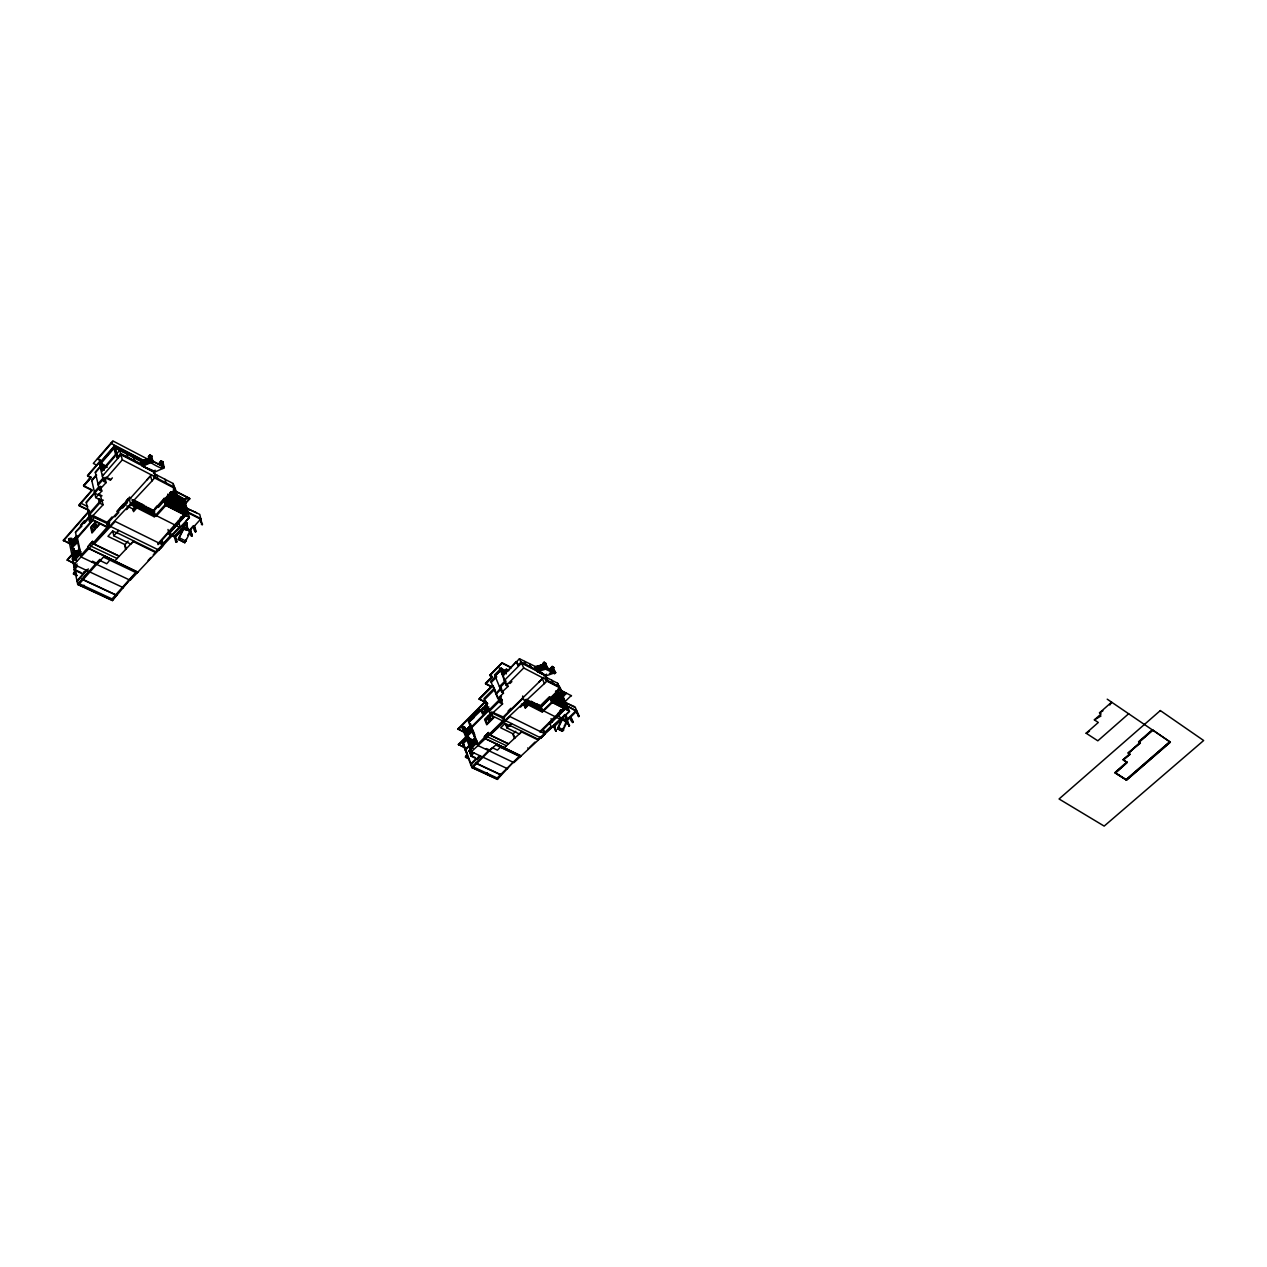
<?xml version="1.0" encoding="UTF-8"?>
<svg xmlns="http://www.w3.org/2000/svg" width="1267" height="1267" viewBox="0 0 1267 1267"><rect width="100%" height="100%" fill="white"/><g stroke="black" fill="none" stroke-linecap="round" stroke-linejoin="round"><path stroke-width="1.5" d="M160.608 463.389L161.178 462.645L161.875 465.242M552.032 668.897L548.294 669.578M544.351 664.811L542.672 663.655L544.129 662.198L545.808 663.354L543.955 664.652M535.181 667.234L544.129 664.446L535.355 667.186M150.029 458.211L141.144 461.631L150.139 458.084L150.757 456.532L148.033 458.749L149.031 461.663M536.21 666.933L519.454 658.761L503.3 675.438M562.469 719.339L567.173 721.699L562.5 731.312L557.797 728.968L562.469 719.339L561.946 718.136M184.048 528.371L190.446 531.602L184.824 542.735L178.394 539.536L184.048 528.371L183.699 527.104L186.993 523.683M470.722 747.926L468.964 751.299L470.532 747.847M471.419 746.501C483.804 731.661 469.724 754.894 470.295 743.048M471.482 746.168L470.279 745.329M68.576 538.776L74.785 568.677L73.834 564.163M76.115 558.937L75.149 558.351M467.111 753.802L465.448 756.953L469.123 759.107M1109.813 705.022L1111.618 702.156L1099.503 712.878L1101.102 713.939L1094.371 719.878L1098.299 722.475L1086.12 733.213L1097.824 740.815L1128.691 713.717M187.991 529.147L186.297 522.59L182.527 527.024M174.45 536.955L187.041 522.97L177.206 535.102M566.982 719.767L564.243 715.221C567.283 713.036 569.2 727.701 564.702 714.54M566.935 720.163L569.105 726.118L565.24 714.81L553.631 726.229M174.213 487.985L173.468 488.983L174.798 493.782L176.572 493.433L175.796 494.304L174.244 488.112L153.972 477.627M116.58 594.429L112.415 600.59L77.746 584.53L95.611 563.878L99.792 559.412L100.822 559.919M559.539 687.601L558.858 688.424L561.598 693.366L562.326 692.653L559.856 687.015L546.79 680.252M171.409 535.276L175.21 537.335L187.041 522.97M161.273 547.502L163.237 545.143L162.398 541.88M112.985 441.518L97.638 459.208L100.822 460.84L87.613 476.075L91.05 477.817L83.717 486.259L92.158 490.487L78.902 505.707L89.529 510.728M100.727 465.781L95.247 472.1L99.38 489.87L101.788 491.073L95.722 497.598L101.708 500.576L99.428 503.015L103.023 504.82L89.925 518.884L107.933 527.706L107.41 523.635L89.102 515.178L100.727 501.906M99.38 489.87L106.111 482.616L103.577 481.333L99.301 463.231L114.236 446.032L144.85 461.996M99.444 463.849L113.808 447.299L144.438 463.247M100.822 463.579L115.17 447.045L144.881 462.534M95.389 472.686L100.869 466.399M96.45 474.666L91.699 480.114L95.722 497.598M91.842 480.716L96.577 475.268M115.107 456.294L102.516 470.754L101.724 470.358L115.566 454.441L113.65 446.697L123.216 451.67M102.516 470.754L100.679 462.978L115.028 446.443L117.926 458.147L117.134 457.735L120.745 453.586L142.379 464.625L150.805 461.093M102.358 476.154L121.03 454.726L154.099 471.91L142.49 465.828M97.987 483.899L103.514 477.564M98.256 485.039L103.783 478.72M99.19 486.465L94.423 491.944L95.801 491.675M103.577 481.333L122.313 459.858L119.747 450.292L116.548 453.982L117.451 457.609L120.65 453.934L140.447 464.229M95.247 491.754L86.188 502.144L89.925 518.884M86.314 502.746L99.57 487.494M112.367 477.881L110.324 480.209L105.684 477.849L106.27 477.184L110.91 479.544M70.018 543.986L63.35 540.28L89.228 510.696M63.461 540.851L89.355 511.25M99.222 502.16L88.848 514.038L89.64 514.418M80.423 525.251L84.303 520.816M103.023 504.82L102.009 500.433L103.371 500.18M71.918 539.204L70.097 538.332L68.798 539.821L70.619 540.676M184.253 498.976L189.401 517.459L130.184 580.27L80.74 556.815L75.466 532.203L90.717 514.782M81.832 526.201L75.466 532.203M84.351 523.319L90.638 516.144M76.78 536.068L71.11 542.07L76.701 536.02M71.364 542.007L76.749 535.878M91.652 518.947L89.403 521.513L88.468 517.348M142.68 464.292L142.379 461.267L141.587 461.489L142.379 464.625M144.786 463.579L143.979 460.459L143.836 463.912L142.157 464.799M144.01 460.634L145.135 463.421M76.685 537.873L93.584 518.599M146.829 462.503L145.167 464.324L144.232 460.412L145.008 460L145.816 463.12L143.963 463.817M145.04 460.174L146.544 463.706L148.556 461.742M146.434 459.573C143.757 459.351 147.637 463.073 145.341 463.215M149.823 455.55L152.008 456.057L149.918 454.964L148.35 456.738L150.535 458.211M76.844 538.633L92.776 520.468M148.445 457.118L149.918 454.964M148.904 457.039L150.076 455.692L151.47 460.919C170.174 468.885 165.613 472.258 150.298 462.265L148.904 457.039L150.472 457.846M142.411 464.846L141.888 465.575L141.065 461.172L149.554 458.211M71.886 545.697L77.287 539.631M142.442 465.322L141.065 461.172L142.078 461.6M143.709 463.849L143.06 464.324L142.252 461.204M150.456 461.061L151.28 461.473L149.839 456.706L151.011 462.027M142.205 465.749L144.058 463.706M148.952 458.401L145.705 459.699L146.133 462.803M150.029 456.801L150.884 461.917M71.871 546.742L77.255 540.597M145.087 463.247L143.789 464.941L142.838 461.014L144.09 463.88M145.816 463.12L147.526 462.202M148.461 461.853L149.253 461.441M149.3 458.258L149.633 461.473L148.825 458.337M78.19 541.896L72.076 547.708L73.898 548.563L72.599 550.052L80.692 553.901M150.615 461.806L151.802 460.459L163.332 466.731M150.298 462.265L151.882 460.507M141.175 461.822L142.617 466.288L150.884 462.598L152.072 461.236L150.757 456.532M151.866 463.073L153.038 461.742L151.644 456.516M73.201 552.903L67.072 559.871L74.215 563.752M96.799 526.565L98.683 524.411M67.199 560.442L75.767 550.686M98.921 524.395L96.656 526.977L95.611 522.384M99.618 524.316L96.213 528.196L94.914 522.447M79.583 549.118L73.914 555.342L79.298 548.975M107.695 523.319L109.706 522.733M72.472 559.396L78.617 552.428M161.669 464.039L159.484 462.582L161.052 460.808L163.221 462.265L161.052 460.808M74.705 559.095L80.439 552.998L75.022 559.238L74.294 555.073L75.165 558.81M107.141 522.479L112.05 516.888M116.944 511.33L123.168 504.282M126.257 500.75L128.395 498.343M159.594 462.962L161.147 461.188M110.197 519.502L106.903 523.239L107.933 527.706M117.372 511.345L129.06 498.058L130.453 503.696L154.986 515.922L154.21 516.746L130.644 504.709M160.054 462.867L161.416 461.315M80.185 554.233L74.753 560.41L70.097 538.332M107.077 524.015L150.599 475.869L151.945 481.001L73.977 564.496L123.469 587.761M159.373 464.435L159.927 464.055M151.945 481.001L155.461 477.025L153.972 470.532M155.192 470.231L154.004 471.577L147.384 468.141M142.617 466.288L154.194 472.306L162.477 468.647C164.995 466.113 159.119 456.722 163.665 467.301M88.262 546.346L92.507 541.532L92.998 543.686L119.193 556.292M163.807 468.014L162.414 462.645M164.187 467.571L162.968 462.138M80.55 555.912L88.262 547.154M114.869 516.873L118.75 512.47M122.63 508.067L127.365 502.666M93.061 543.163L109.263 524.791M77.065 563.958L74.975 567.236M162.905 466.905L161.733 468.236L163.681 467.301M162.081 468.252L163.158 467.032L161.891 462.376M86.14 570.213L82.767 574.014L74.151 569.976L75.117 567.964M74.151 569.976L77.525 566.159M75.624 571.053L73.534 574.141L77.002 575.772M73.534 574.141L75.751 571.639L74.975 571.274M117.783 533.486L112.684 530.984L107.948 536.337L124.958 544.62L126.225 548.849M146.814 510.015L138.61 505.802L133.558 511.646L132.892 508.97L136.123 505.311M133.209 510.268L137.026 505.945M114.759 560.996L133.7 540.898L130.849 544.113L113.808 535.783L118.686 530.398M83.733 572.019L82.767 574.014M86.9 569.564L76.97 580.793L77.746 581.141M77.129 581.569L88.31 568.931M110.118 558.779L109.184 559.792M154.685 508.669L157.124 505.913M173.991 487.098L173.231 483.566L153.592 473.383M174.244 488.112L173.468 488.983L174.498 489.505L164.536 500.56L165.819 505.485L155.968 516.413L153.56 510.427L163.348 499.404M108.994 561.202L106.745 563.752L100.03 560.552L79.457 583.77L112.05 598.911L134.777 573.523M171.726 496.537C158.343 515.621 168.733 492.61 173.104 497.329L171.33 497.678L169.984 492.752L170.76 491.881L174.862 503.585M169.018 494.193L164.251 499.546L165.819 505.485L163.506 500.053L153.75 511.187L153.45 510.047L154.97 515.875L154.21 516.746M128.078 541.12L124.594 545.048L125.639 549.45M158.375 507.433L163.269 501.922M171.774 492.404L169.984 492.752M164.536 501.225L171.393 494.605M172.55 496.997L171.647 494.082L164.678 501.748M92.523 515.384L108.123 522.828M171.029 493.94L172.486 497.266M164.821 502.27L171.488 495.08L164.979 502.35M164.963 502.793L171.441 495.492M165.439 503.933L171.916 496.632M171.9 497.345L165.518 504.884L172.106 496.807M165.518 504.884L172.059 497.155M173.12 497.329L172.344 498.2L170.76 491.881M175.812 494.304L176.588 493.433L174.957 487.494L153.592 476.44M172.106 493.512L185.077 500.18L187.373 497.614M183.842 504.757L189.607 498.295L176.176 491.358M183.778 505.549L189.765 498.85L185.79 498.264M157.916 543.67L185.125 513.262M158.027 544.62L184.982 514.497M185.235 514.45L180.753 519.438L180.31 517.76M168.384 533.755L177.459 524A4.815 3.69 -12.6 0 0 179.28 524.11M169.319 533.613L188.07 512.676M115.471 595.68L119.019 591.705M126.336 583.549L136.725 571.955L136.994 573.096L103.482 557.068M112.415 600.59L129.994 579.478M148.112 560.473L150.71 557.559M153.323 554.661L161.036 547.597M163.079 543.765L169.968 536.068L169.144 532.916M162.509 541.579L163.427 545.127L158.834 550.084L109.532 525.963L108.392 521.07M185.932 521.323L189.401 517.459L164.837 504.995L154.986 515.922L131.404 503.838L126.304 509.619L130.691 504.931M186.233 523.303L174.925 535.925L168.907 532.916M196.543 512.707L186.233 508.13L199.774 514.37L202.15 524.728L199.838 518.821L202.15 524.696M179.344 538.475L178.995 537.208L183.81 527.515M175.21 537.335L183.858 527.69M501.067 774.185L497.345 779.395L471.91 767.612L488.555 750.587L493.259 747.308M187.247 528.767L186.297 522.59M175.765 541.817L177.079 541.563L175.765 541.817L174.403 536.78M178.394 539.536L179.185 537.873M193.423 525.726L189.543 530.049L185.156 527.848M190.224 529.828L191.19 535.989L192.315 535.64L190.224 529.828L192.315 535.64M193.471 526.217L194.532 525.932L196.084 531.459C190.747 530.62 197.795 519.787 189.258 531.792M194.532 525.932L201.01 518.726L187.88 512.011L180.278 519.549M189.448 532.457L187.722 535.244M185.425 540.407L186.376 539.346M201.405 524.348L202.593 524.253M195.007 531.744L196.084 531.459M146.655 480.114L151.612 474.634M94.186 544.034L115.249 521.466L163.459 545.269M91.747 562.089L92.491 561.218L97.401 563.562M179.962 521.085L176.493 524.015L180.991 520.072M96.64 564.369L104.448 556.055L137.755 572.304M565.24 714.81L554.138 726.625L556.102 731.217L554.661 726.102L553.584 726.339M179.217 527.135L155.255 552.349L133.13 541.516M543.131 735.779L544.984 733.846M491.453 686.445L479.116 698.941L487.605 703.565M489.949 675.739L502.08 662.752L489.727 675.2L492.451 677.006L485.594 683.927L491.739 687.015L479.338 699.479M505.185 670.148L506.547 668.802L507.006 669.91L505.66 671.272L501.257 668.137L494.589 674.852L501.732 692.273L508.083 686.413L506.246 685.479L499.895 668.327L502.73 675.137M495.049 675.976L501.716 669.261L495.049 675.976L496.775 676.863L491.248 682.422M510.949 667.313L502.08 662.752L489.791 675.232L492.23 676.467L485.372 683.388L491.517 686.476L479.116 698.941L487.383 703.027M508.463 670.243L516.176 661.612L518.361 665.698L516.762 661.912M494.336 688.187L483.978 698.592L490.535 714.984L503.648 721.414L502.476 716.663L491.818 712.006M517.775 665.397L521.149 662.008L542.086 672.872M484.422 699.717L494.795 689.311M499.42 686.619L505.596 680.411M485.72 700.984L457.878 728.921L464.26 732.421M458.084 729.459L485.926 701.522M501.146 687.49L496.157 693.366M479.987 709.504L468.299 721.224L477.691 745.424L513.895 762.607L569.517 711.246L561.819 693.746M496.03 694.173L501.605 688.583L499.863 687.712L506.04 681.503L504.203 680.569L521.608 663.1L545.491 675.485M462.439 728.477L463.659 727.258L464.989 727.892L463.77 729.111L466.826 737.046M487.494 703.597L485.388 705.703L486.686 708.934L488.777 706.812M483.487 707.81L481.65 709.647L482.822 712.608M487.415 703.866L485.578 705.703L486.766 708.665M473.858 717.882L468.679 722.222L487.447 704.262L484.723 706.986M506.246 685.479L523.699 667.978L521.149 662.008M509.983 683.515L511.884 681.598M470.342 725.627L465.559 730.663M488.476 707.889L486.37 709.995L484.802 706.052M499.388 698.18L501.479 696.09M470.77 727.575L489.759 708.554M500.433 698.655L488.698 710.407L489.822 710.154M471.039 728.287L489.569 709.742M467 733.292L468.362 733.941M471.514 729.127L466.494 734.242L471.767 729.301M489.141 711.5L499.578 701.047M535.26 666.901L536.4 670.797L535.434 667.076M471.752 730.14L466.699 735.193L468.046 735.826L464.609 726.91M534.959 667.028L536.891 670.671M467.412 735.383L458.369 744.426L465.575 748.259M468.616 734.258L465.591 732.469M536.115 666.885L537.62 666.41L539.093 669.198M458.575 744.964L466.319 737.22M490.646 713.321L488.539 715.427L490.709 720.844L493.877 717.676M537.62 666.537L538.237 666.299M540.961 668.77L538.586 666.204L540.249 668.818M539.029 666.157C543.606 675.564 534.579 660.36 539.188 669.245M462.534 742.985L466.399 739.12M542.64 668.232L541.278 669.657L539.742 665.824L540.518 668.818M536.638 669.879L535.846 666.885M540.708 665.618L541.959 665.286M469.36 737.521L462.898 743.982L463.659 744.331M536.559 670.386L537.43 669.736L536.907 666.743M541.595 665.381C538.665 665.603 543.765 669.214 539.869 670.069L538.459 670.465L536.907 666.6L538.839 669.214M542.83 664.019L544.129 662.198M537.335 669.689L538.222 669.451L537.414 669.594M536.844 670.544L534.959 666.648M538.158 669.768L537.366 671.573L545.776 675.945L553.774 673.141M542.482 665.127L544.145 667.883M555.706 672.634L546.109 668.184L543.796 664.114L545.38 668.913L554.613 673.727L555.706 672.634L552.38 667.091L554.582 672.048M543.274 664.985L543.844 664.304L534.975 666.759M543.638 664.874C546.552 659.236 549.181 676.721 544.905 663.575M544.794 664.637L546.425 668.327M540.961 668.628L541.753 668.485M542.989 668.121L543.891 667.899L542.213 665.127L543.084 668.184L541.864 665.238M543.781 668.152L542.371 668.564M542.656 665.08L544.509 667.646M543.369 664.89L545.507 667.915M469.899 743.08L474.967 738.012M546.932 667.519L545.443 668.422L546.6 667.345L555.025 671.748L553.315 672.761M465.021 749.541L468.917 745.661M547.296 667.677L545.808 669.134L537.366 671.573M465.306 750.27L474.381 741.211M470.215 745.645L471.704 746.548M546.52 669.499L547.613 668.406L545.428 663.433M551.81 668.39L550.765 667.899L552.222 666.442L553.885 667.598L552.618 668.865M508.067 711.104L510.854 708.316M550.923 668.247L552.57 666.901M476.756 743L471.657 748.068L463.279 726.276L462.059 727.48L472.021 753.184L470.437 748.845M502.191 717.961L542.355 678.795M551.636 668.992L551.288 669.087M546.568 674.155L545.475 675.248L536.606 670.433M552.998 667.82L555.342 672.999L553.236 668.152M484.485 736.65L488.444 732.69M504.171 717.138L523.382 697.99L523.113 696.961M477.358 744.568L484.58 737.378M467.523 754.879L465.448 756.953L468.917 758.569M465.654 757.492L467.159 755.164M489.252 734.258L504.393 719.197M550.797 672.951L549.387 673.347M471.324 753.659L472.369 752.614L471.213 749.731M471.593 753.501L470.105 749.383L471.736 753.469M554.249 671.32L553.663 672.112M480.256 755.908L477.105 759.028L470.801 756.082L471.593 754.34M471.292 754.847L469.534 750.65M471.641 754.498L469.914 750.001M553.679 673.236L555.199 672.587M470.801 756.082L473.953 752.946M525.251 702.441L520.42 706.97L525.172 702.251L542.403 711.104L551.588 702.156L549.561 697.468L540.486 706.622M554.186 673.506L555.342 672.444M507.624 768.784L471.372 751.727L547.74 680.427L545.285 674.82M510.443 726.007L505.121 723.394L500.703 727.796L513.135 733.846L515.02 737.853M530.049 703.343L525.298 708.063L524.237 705.529L526.914 702.852M524.744 706.733L529.495 702.029L535.45 705.038L536.844 708.301M525.267 707.968L530.002 703.248L536.004 706.337M475.806 758.917L470.58 764.112L471.767 764.65M504.218 747.783L522.067 731.392L519.407 734.021L506.958 727.939L511.535 723.536M477.881 757.302L477.105 759.028M470.849 764.84L480.019 755.75M549.308 696.866L540.185 705.909L536.02 703.803M515.717 731.297L512.787 734.211L514.481 738.36M555.548 693.192L559.095 695.836L557.638 696.169L555.595 691.497L557.052 691.164L561.709 701.744M559.586 687.712L558.858 688.424L561.614 693.366L562.326 692.653L559.586 687.712L545.808 680.585M500.829 746.152L499.942 746.976M550.29 697.832L541.167 706.875L543.115 711.452L552.317 702.52L550.052 697.246L552.317 702.52M559.602 688.805L541.231 707.002L526.138 699.289M557.068 693.16L550.702 698.988L556.514 692.526M558.699 695.852L556.736 693.017M557.306 694.078L551.129 699.986L556.942 693.508M551.557 700.968L557.385 694.506M552.095 702.029L558.177 696.058M524.459 702.963L541.674 711.769L542.387 711.056L540.027 705.545L536.606 703.818M551.984 701.966L558.367 695.456M559.111 695.836L558.383 696.549L555.595 691.497M557.528 692.194L562.627 694.807L564.749 692.716M562.39 696.913L566.27 693.081L562.627 697.436M564.702 701.981L571.164 695.615M560.568 710.898L558.209 713.226L560.964 719.608L543.733 710.93M539.631 731.867L564.591 707.271M564.718 708.047L560.568 712.149L560.252 710.185L561.186 712.339L564.005 709.568L563.071 707.414M540.787 731.978L566.08 707.065M549.102 723.964L549.799 723.267L551.066 726.244L544.636 732.579M565.874 707.445L548.674 723.758L549.941 723.6M550.068 723.932L566.317 707.92M497.345 779.395L513.594 761.847M529.59 747.372L534.991 742.066M553.948 725.437L564.496 715.063M565.05 715.348L555.991 724.787M562.12 718.516L558.161 726.894L558.684 728.097M566.301 714.414L569.517 711.246L551.588 702.156M557.797 728.968L558.43 727.527M567.616 718.943L575.899 710.819M556.102 731.217L554.107 725.817M569.96 717.201L570.831 716.932L573.143 722.158C569.976 722.491 568.297 710.47 572.652 722.633M565.32 723.251L570.435 716.726L573.143 722.158M570.831 716.932L576.881 711.009L567.252 706.099L576.469 711.405M565.589 723.885L564.084 726.244M562.865 729.254L563.482 727.749M578.243 716.346C581.22 718.69 570.958 702.108 578.781 716.599M538.713 682.264L544.24 676.895M559.032 686.651L557.67 683.293L545.729 677.101L547.217 680.537M559.919 713.574L556.799 715.998L560.869 712.751M490.155 734.971L509.999 716.599L545.222 733.989M494.589 674.852L496.316 675.739L490.788 681.313L497.757 698.434L503.474 693.16L502.223 690.103M493.037 685.574L499.958 702.583L502.112 700.603L500.37 696.343M490.535 714.984L502.571 703.882L500.893 699.732L502.001 699.495M485.752 749.288L486.449 748.575L490.044 750.286M489.315 750.951L496.68 744.172L521.038 756.082M560.236 719.228L537.715 739.801L521.513 731.883M543.052 735.937L540.882 737.917L540.391 736.745M167.814 533.486L169.224 533.264M1115.293 772.981L1127.218 762.623L1123.449 760.168L1129.705 753.96L1123.116 759.693L1130.053 754.451L1128.501 753.437L1140.015 742.636L1128.168 752.962L1140.379 743.127L1138.605 741.702L1152.337 729.729L1170.344 742.161L1126.506 780.108L1115.293 772.981L1126.886 762.132L1115.293 772.981L1126.506 780.108L1170.312 742.114L1107.215 699.178M1152.701 730.235L1138.97 742.193L1152.669 730.188M1126.173 779.633L1169.964 741.654L1126.173 779.633L1114.976 772.506L1126.886 762.132L1123.116 759.693M557.638 683.309L559.143 686.746M1086.12 733.213L1089.477 731.233M1094.371 719.878L1100.991 715.982M1099.503 712.878L1102.908 710.866M461.806 742.605L458.369 744.426L465.369 747.72M461.236 727.163L457.878 728.921L462.518 731.138M141.888 464.466L150.504 460.713M141.92 464.577L150.63 460.95L149.3 462.471L148.128 458.638M536.289 669.784L545.19 667.471M536.575 669.926L545.428 667.614M548.025 669.419L551.858 668.422L553.125 670.877M548.88 669.784L552.174 668.881M562.485 693.049L566.27 693.081M182.986 512.929L181.561 509.857M557.1 715.807L557.432 715.887A4.039 2.756 -23.7 0 0 559.38 715.839M98.984 593.637L102.817 595.427M478.641 770.114L481.476 771.429M487.32 774.137L492.578 776.56M112.32 600.194L77.667 584.119L88.864 571.496M484.881 773.313L471.767 767.232L482.252 756.842M485.404 773.551L497.202 779.031M76.875 575.186L73.407 573.571L75.386 569.897L74.389 565.034L75.529 569.469M82.133 579.082L116.77 595.237M81.959 579.288L116.596 595.442M501.368 774.945L475.933 763.035M475.806 763.272L501.209 775.119M73.993 569.247L80.882 572.478M470.532 755.385L475.268 757.603M68.83 560.695L74.088 563.182M473.304 744.948L471.894 741.448L473.304 744.853M75.957 557.749L75.181 554.059M75.608 558.304L74.927 554.661M470.295 745.566L472.116 746.136M74.943 558.589L76.289 559.222M79.884 553.283L79.283 549.577M474.618 743.634L473.351 740.213M468.758 738.709L476.661 742.462L476.313 741.559M76.511 552.555L77.319 556.356L76.701 552.634M474.602 738.962L475.869 742.399M75.893 553.093L76.939 556.783L76.068 553.045M474.175 739.374L475.458 742.81M78.554 554.788L77.667 551.066M475.03 743.222L473.763 739.785M471.546 741.797L472.892 745.36L471.688 741.86M471.276 742.288L472.464 745.788L471.134 742.209M474.143 744.125L472.797 740.562L474.206 744.062M470.849 742.7L471.989 746.168M73.882 555.136L79.441 549.213M470.437 743.111L471.562 746.912M63.35 540.28L69.907 543.416M466.446 729.776L467.697 733.165M72.726 545.048L71.918 541.294L72.789 544.968M466.731 734.021L465.623 730.6M475.41 739.548L476.55 740.086M78.285 550.527L79.092 554.328L78.475 550.622M79.504 551.066L81.072 551.81M467.048 736.095L468.394 736.729L473.003 748.702M475.584 740.007L476.74 740.562M75.624 550.622L78.871 552.174M468.41 737.79L473.145 740.055M76.764 540.455L75.719 536.812M73.518 539.314L74.563 542.957M468.806 731.962L467.475 728.525L468.933 731.93M472.021 730.837L475.933 739.785M468.521 732.342L467.064 728.937L468.457 732.405M472.639 731.297L466.842 736.444M73.502 544.002L72.995 540.391M75.719 541.484L75.101 537.826M88.69 548.294L114.901 560.853M466.715 729.285L468.109 732.754M72.567 540.882L73.169 544.557M75.276 541.991L74.658 538.332L75.371 542.038M137.945 572.098L88.547 548.453L88.088 546.362L92.618 541.215L93.14 543.527L119.336 556.15M466.794 729.428L467.982 732.785M485.198 738.487L504.361 747.657M521.212 755.908L485.071 738.613L484.295 736.634L488.524 732.421L489.252 734.733L508.4 743.935M466.383 729.84L467.634 733.229M469.281 731.471L467.824 728.082L469.281 731.582M467.143 733.609L466.034 730.188M519.454 756.051L500.56 747.023L497.393 750.143L492.483 747.799L473.225 766.899L497.155 778.001L519.882 755.655L520.325 756.732L495.777 744.996M73.945 543.495L73.343 539.837L74.04 543.543M489.395 734.607L508.542 743.824M76.337 536.274L77.113 539.9M470.105 726.023L471.356 729.412M470.105 726.118L471.372 729.507M75.45 537.271L76.258 541.025L75.64 537.366M469.471 726.434L470.944 729.919L469.534 726.466M469.344 726.878L470.532 730.33L469.059 726.846M468.917 727.29L470.12 730.742L468.647 727.258M117.118 558.494L90.765 546.077L90.464 543.86M506.452 745.74L487.162 736.665L486.528 734.607M74.024 538.744L74.927 542.545M468.236 727.67L469.693 731.154L468.299 727.701M116.659 532.568L155.825 551.747M509.619 725.294L538.253 739.31M504.583 723.932L508.13 725.674M504.551 717.328L503.411 716.758L504.836 720.305L540.898 737.948M95.373 517.237L100.267 519.644M490.772 712.292L502.239 717.93M90.258 518.504L108.265 527.325M80.755 503.173L87.756 506.642M88.753 510.047L78.776 505.137L92.032 489.901L83.574 485.673L90.86 477.231L87.471 475.489L100.679 460.238L97.496 458.606M525.314 702.583L522.511 696.977M162.429 541.31L161.432 540.819L162.461 544.762M543.654 730.251L542.909 729.887L544.493 733.625M499.958 702.583L502.571 703.882M94.692 493.101L100.663 496.078L101.708 500.576M179.771 538L186.186 541.215M559.08 727.717L563.783 730.061M102.009 500.433L98.414 498.644L99.428 503.015M178.235 538.934L184.824 542.735M497.757 698.434L502.112 700.603M557.543 728.398L562.5 731.312M544.081 664.7L545.507 668.453M501.732 692.273L503.474 693.16M126.748 505.897L132.892 508.97M521.434 704.119L524.237 705.529M98.652 494.13L102.025 495.825M566.301 719.941L569.627 725.595M563.387 718.864L566.998 720.575M132.845 501.89L136.345 503.648L137.2 507.038M190.208 530.73L182.369 526.438M540.93 710.328L539.552 707.097L536.749 705.687L538.317 709.045M566.808 720.891L560.98 717.645M525.552 700.144L535.371 705.101M536.939 705.893L539.473 707.16M561.218 718.199L562.2 718.69L553.505 726.181L555.548 730.932M530.081 703.185L535.767 706.052M182.86 528.577L186.455 530.382M156.633 515.764L180.215 527.642L178.378 520.895M563.958 720.765L565.921 721.762M133.668 504.979L137.042 506.673M149.316 512.85L152.658 514.529M155.968 516.413L152.705 514.75L151.882 511.52L148.461 509.762L149.379 513.103M526.819 703.074L529.273 704.309M538.222 708.807L540.645 710.027M540.74 710.233L543.115 711.452M130.834 498.58L129.551 497.028M133.098 499.768L144.486 505.517M133.178 500.132L141.856 504.519M147.463 507.354L153.56 510.427M531.649 701.601L534.626 703.09M131.8 500.006L154.701 511.567M102.659 474.349L103.466 474.761M504.298 678.938L500.481 668.612M164.488 500.544L163.506 500.053L164.52 500.671M167.561 502.049L185.631 511.282L186.898 515.827L167.133 505.771M187.453 512.502L200.582 519.201M175.464 506.578L171.663 504.63L172.581 508.051L176.382 509.983L175.464 506.578L176.161 509.746M549.561 697.468L550.48 698.497M167.545 504.013L170.855 505.691M172.375 506.467L175.67 508.146M177.19 508.922L180.468 510.601M181.989 511.377L185.251 513.04M552.982 700.841L555.389 702.076M556.514 702.647L558.921 703.866M560.03 704.436L562.421 705.656M563.53 706.226L565.921 707.445M165.106 503.316L171.583 496.015M165.375 504.361L164.267 499.562L187.754 511.551M557.037 704.167L559.808 705.576L558.399 702.346L555.627 700.92L557.037 704.167L555.817 701.126M106.586 466.541L99.871 462.566L101.724 470.358M169.794 498.549L173.136 500.259M175.86 501.653L179.185 503.363M181.64 504.614L184.95 506.309M100.03 463.184L102.738 464.561L104.052 470.152M555.421 696.438L554.202 695.821L555.294 698.323M557.417 697.468L559.84 698.703M561.645 699.637L564.068 700.873M106.08 466.684L103.466 465.242L104.147 468.061M499.467 668.105L505.66 671.272M99.301 463.231L101.819 464.514M107.204 467.317L103.704 465.48L104.29 468.03M185.948 507.734L189.496 510.031M505.359 671.367L502.476 669.895L504.963 673.141L503.997 670.813M502.746 670.164L505.232 671.447L506.309 673.87M499.356 668.865L501.194 669.8L500.718 668.675M574.236 707.065L565.034 702.361L575.044 706.891L579.177 716.203M104.068 466.779L105.794 467.666L105.494 466.43M164.472 498.264L186.803 509.682M503.221 671.336L505.723 672.603M553.03 697.309L566.016 703.945M163.601 498.469L187.516 510.696M552.65 697.658L566.697 704.848M96.514 465.052L93.33 463.437L112.826 440.9L150.884 460.808M551.604 697.769L567.062 705.656M502.302 663.29L511.171 667.852M183.493 500.513L179.756 498.58L180.532 501.399L184.412 503.632M174.624 497.155L177.887 498.834M180.389 500.117L183.636 501.78M557.923 694.411L556.736 693.809L557.242 694.965M559.761 695.361L562.152 696.581M168.907 495.254L170.538 496.11M174.909 498.39L178.299 500.132L177.554 497.614M184.048 503.078L180.674 501.352L179.977 498.818M168.701 495.318L172.613 497.567L174.165 503.221M180.215 506.309L178.647 500.671L174.751 498.422L173.991 495.619L177.744 497.551L178.52 500.37M178.504 500.718L175.052 498.945L176.525 504.314M555.944 694.427L558.858 696.137L561.202 701.475M563.071 698.291L560.172 696.597L559 693.936L561.74 695.345L565.43 703.644M507.006 669.91L508.637 670.75M174.561 491.01L189.765 498.85L186.772 497.298M558.351 688.995L571.544 695.805M557.939 689.2L566.507 693.603M174.371 493.892L177.887 495.698L180.912 506.673M545.238 675.343L537.16 671.13M115.566 454.441L116.358 454.853M122.313 459.858L155.461 477.025M523.699 667.978L547.74 680.427M545.95 679.92L559.175 686.714M131.99 456.247L144.28 462.645M539.631 669.055L538.317 666.204M144.311 463.659L143.884 460.57M142.347 464.435L142.157 461.315M150.551 469.392L153.893 471.134M536.321 670.227L520.927 662.229L519.454 658.761M536.812 670.417L543.591 673.933M542.118 665.223L544.081 668.849L545.095 667.361M151.882 461.457L152.848 461.964M547.423 668.596L544.287 662.847L543.21 663.94L545.38 668.913M149.158 461.552L147.922 463.088L146.988 459.208M554.835 673.3L552.254 667.978M145.388 460.032L145.578 463.168L144.676 460.159M148.587 461.917L147.78 458.797L147.764 462.154M539.124 666.062L540.249 668.96M110.799 443.244L148.873 463.104M542.023 668.327L541.152 665.428M113.682 445.24L147.21 462.724M541.658 668.422L540.803 665.523L542.276 668.327M143.076 460.966L143.741 464.023M150.013 455.328L152.103 456.437M162.778 462.36L161.21 461.536L162.635 466.763L161.352 467.697M544.287 662.562L545.808 663.354M553.885 667.598L552.222 666.442M544.097 662.736L545.618 663.544M159.484 462.582L161.606 463.69M542.672 663.655L544.335 664.526M550.765 667.899L552.428 668.77M150.092 458.163L150.33 461.172M1128.168 752.962L1129.705 753.96M172.217 491.659L185.077 500.18M1138.605 741.702L1140.015 742.636M556.498 690.578L562.627 694.807M170.681 506.721L170.491 504.155M563.752 708.997L564.021 709.235A4.276 2.914 -23.7 0 1 564.258 709.536M551.889 668.342L552.982 670.813M551.288 668.168L552.855 671.7M561.36 693.508L566.333 704.658M561.661 695.409L562.722 697.8L560.252 696.533L559.19 694.142M565.225 703.438L562.991 698.355L560.473 697.072L562.706 702.156L560.283 696.866M560.457 694.823L561.471 697.119M561.756 697.753L563.942 702.742M564.1 705.386L565.351 708.269M557.892 692.384L562.073 701.934M551.699 680.189L553.22 683.642M556.308 690.784L558.509 695.646M560.996 701.284L558.779 696.201L556.261 694.902L558.478 699.986L556.055 694.696M557.528 695.599L559.713 700.588M562.611 707.857L563.118 708.982L561.186 710.882L560.695 709.758M560.6 703.613L561.851 706.479M555.754 694.981L557.844 699.764M566.65 720.511L569.105 726.118M555.199 694.712L557.29 699.479M555.215 695.646L556.783 699.226M558.319 702.409L559.618 705.371M555.104 695.631L556.577 699.02M541.5 665.333L542.735 668.279M557.084 701.823L558.335 704.69M540.09 665.713L541.405 668.58M539.837 665.872L541.31 668.659M553.568 700.018L554.819 702.9M537.002 666.648L538.475 669.451M541.896 677.718L544.477 683.673M536.559 666.695L537.778 669.641M536.305 666.838L537.683 669.594M529.669 664.098L531.158 667.551M551.034 718.658L552.491 722.047M524.649 661.485L526.264 665.254M541.152 709.187L542.419 712.149M538.222 706.574L539.536 709.647M534.468 702.726L534.927 703.818M536.369 708.079L533.692 705.529L534.341 707.065M516.461 661.77L517.934 665.223M533.534 704.199L533.898 705.07M531.491 701.237L531.95 702.314M532.995 704.753L533.866 706.828M533.407 706.606L530.699 704.024L531.364 705.592M543.765 730.505L545.174 733.846L541.009 737.758L540.518 736.618M531.538 703.201L531.902 704.072M529.495 702.029L530.889 705.355M529.59 704.705L528.181 701.364L525.346 699.938L526.961 703.407M526.85 700.841L528.181 704.009M522.701 695.995L523.16 697.072M501.257 668.137L504.076 674.646M506.721 683.135L508.083 686.413M527.88 747.799L528.323 748.876M492.451 677.006L485.594 683.927M505.121 723.394L506.958 727.939M484.01 706.843L485.578 710.787L482.426 713.939L480.874 709.995M483.456 707.905L484.596 710.771M470.374 723.52L472.179 728.161M472.781 729.713L474.808 734.923M471.562 727.765L477.897 744.046M474.872 738.487L476.234 742.05L474.808 738.55M474.46 738.899L475.806 742.462M474.032 739.31L475.394 742.874M487.098 772.759L487.7 774.311M473.62 739.722L474.967 743.286M473.209 740.134L474.555 743.713M465.417 730.6L466.731 734.353M467.761 739.469L469.503 744.014M469.582 750.539L471.229 754.91M473.494 766.44L474.238 768.388M463.5 743.903L465.733 749.763M466.066 750.618L467.095 753.358M463.469 744.236L471.15 764.365M462.598 743.175L471.91 767.612M195.561 532.029L193.978 525.647L194.025 526.502M187.009 510.443L183.62 498.66L178.378 495.951L181.403 506.927M183.351 500.56L184.285 503.316M185.98 509.271L184.222 503.68L180.833 501.906L182.305 507.275M183.303 500.576L183.984 502.999M181.672 499.736L182.353 502.175M182.559 502.841L184.016 508.099M184.887 511.504L185.758 514.64M190.098 530.335L191.745 536.274M180.611 501.669L182.163 507.323M183.208 510.68L184.048 513.721M183.731 513.943L184.349 516.207L181.324 519.581L180.706 517.316M183.462 515.226L181.514 517.981L181.181 516.778M178.457 500.734L179.977 506.071M173.104 483.551L174.165 487.193M180.104 509.065L180.959 512.201M175.923 496.775L176.588 499.214M176.794 499.879L178.235 505.153M178.409 508.241L179.249 511.282M174.213 495.856L174.957 498.374M174.83 498.707L176.382 504.361M176.778 507.402L177.602 510.443M172.866 493.892L175.622 503.965M172.423 497.63L173.927 502.983M173.611 505.786L174.434 508.827M172.185 502.049L170.744 496.775L169.081 495.92L170.507 501.194M160.592 462.993L161.479 465.686M165.043 479.322L166.025 482.949M171.964 504.947L172.787 507.988M168.78 495.603L170.301 501.257M167.735 494.146L169.54 500.861M167.672 495.571L169.034 500.608M167.323 496.474L168.337 500.243M167.133 496.426L168.099 500.006M168.796 503.332L169.604 506.372M167.054 502.413L167.909 505.549M177.079 541.563L175.02 536.321L176.509 542.197M156.839 475.062L157.805 478.688M151.28 456.801L151.85 461.362M149.839 456.706L151.074 461.362M167.988 529.479L168.954 533.122M148.73 458.448L149.379 461.505M148.477 458.496L149.284 461.616M147.431 458.939L148.239 462.075M147.906 462.217L147.083 459.097L147.558 462.376M146.053 459.541L146.861 462.677M145.958 459.652L146.608 462.708M143.63 460.602L144.438 463.722M142.601 461.061L143.393 464.181M141.904 461.362L142.712 464.482M140.922 461.331L141.936 465.322M152.974 514.877L152.088 511.456L148.239 509.524L149.126 512.977M150.219 510.68L151.058 513.927M158.518 548.849L158.834 550.084M133.827 457.64L134.761 461.267M145.848 506.198L146.133 507.354M147.352 512.09L146.465 508.621L138.293 504.504L139.18 508.019M146.703 511.773L146.291 510.173L143.504 508.764L143.915 510.379M143.773 507.433L144.01 508.352M141.761 504.139L142.062 505.295M142.712 507.861L143.266 510.063M142.633 509.746L142.205 508.115L139.402 506.705L139.829 508.352M141.049 506.071L141.286 506.974M126.922 454.029L127.919 458.005M137.39 507.133L136.503 503.601L132.607 501.637L133.7 505.295M134.603 502.825L135.442 506.167M132.924 501.97L133.764 505.327M114.236 446.032L117.134 457.735M102.532 464.466L103.862 470.057M104.892 477.453L106.111 482.616M112.684 530.984L113.808 535.783M100.647 486.259L101.788 491.073M107.711 521.83L107.98 522.986M89.308 516.873L89.989 519.898M89.07 516.888L89.846 520.294M77.398 538L81.104 555.279M78.728 550.021L79.536 553.837M75.006 537.778L75.814 541.532M77.841 551.034L78.649 554.835M76.954 552.048L77.762 555.849M83.97 585.18L84.319 586.843L81.04 585.687M73.613 539.362L74.389 543.005M72.9 540.344L73.676 543.971M71.696 538.158L73.328 545.934M73.898 548.563L76.59 561.281M74.737 554.566L75.545 558.383M74.737 564.1L75.371 567.093L74.674 564.211M75.751 571.639L76.543 575.44M72.298 558.541L77.746 584.53M90.907 477.231L83.574 485.673L90.907 477.231M94.075 523.414L90.686 527.262L91.968 533.011L95.373 529.147L94.075 523.414M93.631 524.633L91.382 527.199L92.412 531.792L94.677 529.226L93.631 524.633M93.489 525.029L91.62 527.183L92.554 531.38L94.439 529.242L93.52 524.934M483.566 707.556L481.46 709.647L482.743 712.878L484.849 710.771L483.566 707.556M487.747 716.219L484.596 719.387L486.734 724.803L489.917 721.636L487.747 716.219M487.447 717.296L485.324 719.403L487.051 723.742L489.173 721.62L487.447 717.296M491.39 713.337L489.284 715.443L491.01 719.783L493.132 717.66L491.39 713.337M487.367 717.55L485.514 719.403L487.13 723.473L488.919 721.62L487.336 717.645M491.327 713.606L489.474 715.443L491.089 719.513L492.879 717.66L491.327 713.606M470.944 755.195L469.392 751.141L470.881 755.259M1160.334 710.565L1059.054 798.97L1104.175 826.1L1203.65 740.514L1160.334 710.565M76.495 557.29L75.624 553.552L76.432 557.369M78.285 555.263L77.398 551.541L78.285 555.263M473.779 744.473L472.306 741.037L473.715 744.537M72.346 545.475L71.49 541.801L72.346 545.475M146.307 508.669L138.515 504.741L146.56 509.682L146.307 508.669M565.716 705.656L551.303 698.307L553.172 702.631L567.6 709.963L565.716 705.656M170.649 504.108L166.832 502.16L167.751 505.581L171.568 507.529L170.649 504.108M180.262 509.017L176.477 507.085L177.396 510.506L181.197 512.438L180.262 509.017M185.03 511.456L181.26 509.54L182.21 512.945L185.98 514.877L185.03 511.456M554.883 700.556L552.095 699.131L553.505 702.361L556.292 703.787L554.883 700.556M561.899 704.135L559.127 702.726L560.552 705.957L563.324 707.366L561.899 704.135M565.399 705.925L562.643 704.515L564.053 707.746L566.808 709.156L565.399 705.925"/></g></svg>
